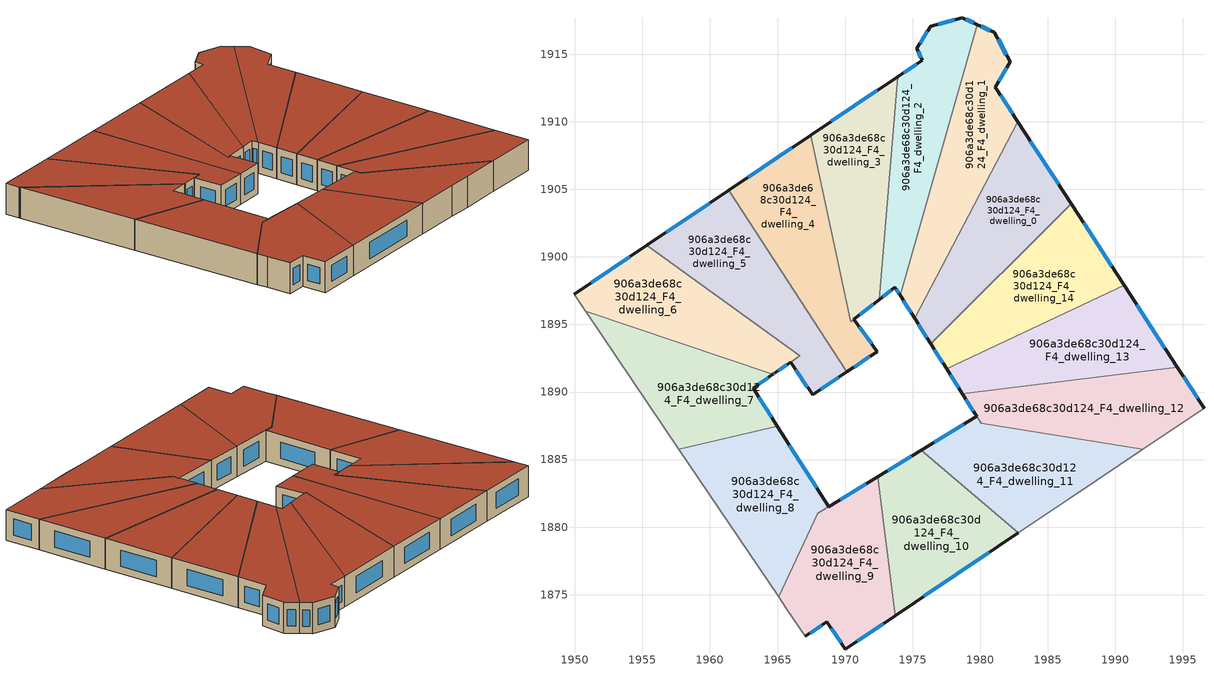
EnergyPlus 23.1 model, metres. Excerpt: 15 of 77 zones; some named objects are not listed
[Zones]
906a3de68c30d124_F4_dwelling_0
 floor to 906a3de68c30d124_F3_dwelling_0 (EU_floor_Construction): 1982.79,1910 1986.73,1903.94 1976.34,1893.58 1975.14,1895.46 z12
 wall outside (EU_wall_Construction): 1975.14,1895.46 1976.34,1893.58 / 1986.73,1903.94 1982.79,1910 z12:15
 wall to 906a3de68c30d124_F4_dwelling_1 (EU_wall_Construction): 1982.79,1910 1975.14,1895.46 z12:15
 wall to 906a3de68c30d124_F4_dwelling_14 (EU_wall_Construction): 1976.34,1893.58 1986.73,1903.94 z12:15
 window (EU_Window_Construction): 1975.42,1895.02 1976.05,1894.03 / 1985.8,1905.36 1983.71,1908.58 z12.7:14.3
 roof outside (EU_roof_Construction): 1986.73,1903.94 1982.79,1910 1975.14,1895.46 1976.34,1893.58 z15
906a3de68c30d124_F4_dwelling_1
 floor to 906a3de68c30d124_F3_dwelling_1 (EU_floor_Construction): 1981.05,1916.61 1982.22,1914.45 1981.13,1912.55 1982.79,1910 1975.14,1895.46 1974.07,1897.15 1979.77,1917.2 z12
 wall outside (EU_wall_Construction): 1982.79,1910 1981.13,1912.55 1982.22,1914.45 1981.05,1916.61 1979.77,1917.2 / 1974.07,1897.15 1975.14,1895.46 z12:15
 wall to 906a3de68c30d124_F4_dwelling_2 (EU_wall_Construction): 1979.77,1917.2 1974.07,1897.15 z12:15
 window (EU_Window_Construction): 1981.38,1913 1981.97,1914 / 1982.4,1910.6 1981.52,1911.95 / 1974.32,1896.76 1974.89,1895.86 / 1980.75,1916.75 1980.07,1917.06 / 1981.95,1914.96 1981.33,1916.1 z12.7:14.3
 roof outside (EU_roof_Construction): 1975.14,1895.46 1982.79,1910 1981.13,1912.55 1982.22,1914.45 1981.05,1916.61 1979.77,1917.2 1974.07,1897.15 z15
906a3de68c30d124_F4_dwelling_10
 floor to 906a3de68c30d124_F3_dwelling_10 (EU_floor_Construction): 1982.82,1879.57 1973.7,1873.44 1972.41,1883.72 1975.65,1885.69 z12
 wall outside (EU_wall_Construction): 1975.65,1885.69 1972.41,1883.72 / 1973.7,1873.44 1982.82,1879.57 z12:15
 wall to 906a3de68c30d124_F4_dwelling_11 (EU_wall_Construction): 1982.82,1879.57 1975.65,1885.69 z12:15
 wall to 906a3de68c30d124_F4_dwelling_9 (EU_wall_Construction): 1972.42,1883.71 1973.7,1873.44 z12:15
 window (EU_Window_Construction): 1974.89,1885.23 1973.17,1884.18 / 1975.84,1874.88 1980.67,1878.13 z12.7:14.3
 roof outside (EU_roof_Construction): 1982.82,1879.57 1975.65,1885.69 1972.41,1883.72 1973.7,1873.44 z15
906a3de68c30d124_F4_dwelling_11
 floor to 906a3de68c30d124_F3_dwelling_11 (EU_floor_Construction): 1992.02,1885.75 1988.64,1883.48 1986.6,1882.11 1982.82,1879.57 1975.65,1885.69 1979.76,1888.2 1980.09,1887.67 z12
 wall outside (EU_wall_Construction): 1979.76,1888.2 1975.65,1885.69 z12:15
 wall adiabatic (EU_wall_Construction): 1982.82,1879.57 1986.6,1882.11 1988.64,1883.48 1992.02,1885.75 z12:15
 wall to 906a3de68c30d124_F4_dwelling_12 (EU_wall_Construction): 1992.02,1885.75 1980.09,1887.67 1979.76,1888.2 z12:15
 window (EU_Window_Construction): 1978.79,1887.61 1976.61,1886.28 z12.7:14.3
 roof outside (EU_roof_Construction): 1988.64,1883.48 1992.02,1885.75 1980.09,1887.67 1979.76,1888.2 1975.65,1885.69 1982.82,1879.57 1986.6,1882.11 z15
906a3de68c30d124_F4_dwelling_12
 floor to 906a3de68c30d124_F3_dwelling_12 (EU_floor_Construction): 1994.6,1891.84 1996.57,1888.82 1992.02,1885.75 1980.09,1887.67 1978.69,1889.87 z12
 wall outside (EU_wall_Construction): 1996.57,1888.82 1994.6,1891.84 / 1978.69,1889.87 1979.75,1888.2 z12:15
 wall to 906a3de68c30d124_F4_dwelling_13 (EU_wall_Construction): 1994.6,1891.84 1978.69,1889.87 z12:15
 wall adiabatic (EU_wall_Construction): 1992.02,1885.75 1996.57,1888.82 z12:15
 window (EU_Window_Construction): 1996.11,1889.53 1995.06,1891.13 / 1978.94,1889.48 1979.51,1888.59 z12.7:14.3
 roof outside (EU_roof_Construction): 1996.57,1888.82 1994.6,1891.84 1978.69,1889.87 1980.09,1887.67 1992.02,1885.75 z15
906a3de68c30d124_F4_dwelling_13
 floor to 906a3de68c30d124_F3_dwelling_13 (EU_floor_Construction): 1990.67,1897.89 1994.6,1891.84 1978.69,1889.87 1977.52,1891.72 z12
 wall outside (EU_wall_Construction): 1977.52,1891.72 1978.69,1889.87 / 1994.6,1891.84 1990.67,1897.89 z12:15
 wall to 906a3de68c30d124_F4_dwelling_14 (EU_wall_Construction): 1990.67,1897.89 1977.52,1891.72 z12:15
 window (EU_Window_Construction): 1977.79,1891.29 1978.42,1890.31 / 1993.68,1893.26 1991.59,1896.47 z12.7:14.3
 roof outside (EU_roof_Construction): 1994.6,1891.84 1990.67,1897.89 1977.52,1891.72 1978.69,1889.87 z15
906a3de68c30d124_F4_dwelling_14
 floor to 906a3de68c30d124_F3_dwelling_14 (EU_floor_Construction): 1986.73,1903.94 1990.67,1897.89 1977.52,1891.72 1976.34,1893.58 z12
 wall outside (EU_wall_Construction): 1976.34,1893.58 1977.52,1891.72 / 1990.67,1897.89 1986.73,1903.94 z12:15
 window (EU_Window_Construction): 1976.61,1893.15 1977.24,1892.16 / 1989.74,1899.31 1987.65,1902.52 z12.7:14.3
 roof outside (EU_roof_Construction): 1990.67,1897.89 1986.73,1903.94 1976.34,1893.58 1977.52,1891.72 z15
906a3de68c30d124_F4_dwelling_2
 floor to 906a3de68c30d124_F3_dwelling_2 (EU_floor_Construction): 1979.77,1917.2 1974.07,1897.15 1973.68,1897.76 1972.51,1896.84 1973.9,1913.34 1975.71,1914.55 1975.31,1915.43 1976.33,1917.08 1978.69,1917.69 z12
 wall outside (EU_wall_Construction): 1979.77,1917.2 1978.69,1917.69 1976.33,1917.08 1975.31,1915.43 1975.71,1914.55 1973.9,1913.34 / 1972.51,1896.84 1973.68,1897.76 1974.07,1897.15 z12:15
 wall to 906a3de68c30d124_F4_dwelling_3 (EU_wall_Construction): 1973.9,1913.34 1972.51,1896.84 z12:15
 window (EU_Window_Construction): 1975.41,1915.23 1975.62,1914.76 / 1976.09,1916.7 1975.55,1915.82 / 1978.13,1917.55 1976.88,1917.23 / 1979.52,1917.31 1978.94,1917.58 / 1973.78,1897.62 1973.98,1897.29 / 1972.79,1897.05 1973.41,1897.54 / 1975.29,1914.27 1974.33,1913.62 z12.7:14.3
 roof outside (EU_roof_Construction): 1974.07,1897.15 1979.77,1917.2 1978.69,1917.69 1976.33,1917.08 1975.31,1915.43 1975.71,1914.55 1973.9,1913.34 1972.51,1896.84 1973.68,1897.76 z15
906a3de68c30d124_F4_dwelling_3
 floor to 906a3de68c30d124_F3_dwelling_3 (EU_floor_Construction): 1973.9,1913.34 1972.51,1896.84 1970.64,1895.38 1970.43,1895.21 1967.47,1909.02 z12
 wall outside (EU_wall_Construction): 1973.9,1913.34 1967.47,1909.02 / 1970.64,1895.38 1972.51,1896.84 z12:15
 wall to 906a3de68c30d124_F4_dwelling_4 (EU_wall_Construction): 1967.47,1909.02 1970.43,1895.21 1970.64,1895.38 z12:15
 window (EU_Window_Construction): 1972.39,1912.32 1968.98,1910.03 / 1971.08,1895.72 1972.07,1896.5 z12.7:14.3
 roof outside (EU_roof_Construction): 1972.51,1896.84 1973.9,1913.34 1967.47,1909.02 1970.43,1895.21 1970.64,1895.38 z15
906a3de68c30d124_F4_dwelling_4
 floor to 906a3de68c30d124_F3_dwelling_4 (EU_floor_Construction): 1967.47,1909.02 1970.43,1895.21 1970.64,1895.38 1972.37,1893 1970.14,1891.5 1961.4,1904.94 z12
 wall outside (EU_wall_Construction): 1970.14,1891.5 1972.37,1893 1970.64,1895.38 / 1967.47,1909.02 1961.4,1904.94 z12:15
 wall to 906a3de68c30d124_F4_dwelling_5 (EU_wall_Construction): 1961.4,1904.94 1970.14,1891.5 z12:15
 window (EU_Window_Construction): 1970.66,1891.85 1971.85,1892.65 / 1966.05,1908.06 1962.83,1905.9 / 1971.96,1893.56 1971.05,1894.82 z12.7:14.3
 roof outside (EU_roof_Construction): 1972.37,1893 1970.64,1895.38 1970.43,1895.21 1967.47,1909.02 1961.4,1904.94 1970.14,1891.5 z15
906a3de68c30d124_F4_dwelling_5
 floor to 906a3de68c30d124_F3_dwelling_5 (EU_floor_Construction): 1961.4,1904.94 1970.14,1891.5 1967.59,1889.79 1965.97,1892.22 1966.66,1892.7 1955.33,1900.87 z12
 wall outside (EU_wall_Construction): 1965.97,1892.22 1967.59,1889.79 1970.14,1891.5 / 1961.4,1904.94 1955.33,1900.87 z12:15
 wall to 906a3de68c30d124_F4_dwelling_6 (EU_wall_Construction): 1955.33,1900.87 1966.66,1892.7 1965.98,1892.22 z12:15
 window (EU_Window_Construction): 1966.36,1891.65 1967.21,1890.36 / 1959.98,1903.99 1956.76,1901.83 / 1968.19,1890.19 1969.54,1891.1 z12.7:14.3
 roof outside (EU_roof_Construction): 1970.14,1891.5 1961.4,1904.94 1955.33,1900.87 1966.66,1892.7 1965.97,1892.22 1967.59,1889.79 z15
906a3de68c30d124_F4_dwelling_6
 floor to 906a3de68c30d124_F3_dwelling_6 (EU_floor_Construction): 1966.66,1892.7 1965.97,1892.22 1964.76,1891.38 1964.71,1891.34 1964.65,1891.3 1950.8,1895.97 1950.75,1896.04 1950.7,1896.11 1949.94,1897.25 1955.33,1900.87 z12
 wall outside (EU_wall_Construction): 1955.33,1900.87 1949.94,1897.25 / 1964.65,1891.3 1964.71,1891.34 1964.76,1891.38 1965.97,1892.22 z12:15
 wall adiabatic (EU_wall_Construction): 1949.94,1897.25 1950.7,1896.11 1950.75,1896.04 1950.8,1895.97 z12:15
 wall to 906a3de68c30d124_F4_dwelling_7 (EU_wall_Construction): 1950.8,1895.97 1964.65,1891.3 z12:15
 window (EU_Window_Construction): 1954.07,1900.02 1951.2,1898.1 / 1965.04,1891.57 1965.69,1892.02 / 1964.72,1891.35 1964.75,1891.37 / 1964.67,1891.31 1964.69,1891.33 z12.7:14.3
 roof outside (EU_roof_Construction): 1965.97,1892.22 1966.66,1892.7 1955.33,1900.87 1949.94,1897.25 1950.7,1896.11 1950.75,1896.04 1950.8,1895.97 1964.65,1891.3 1964.71,1891.34 1964.76,1891.38 z15
906a3de68c30d124_F4_dwelling_7
 floor to 906a3de68c30d124_F3_dwelling_7 (EU_floor_Construction): 1964.65,1891.3 1963.19,1890.29 1964.99,1887.46 1957.69,1885.78 1950.8,1895.97 z12
 wall outside (EU_wall_Construction): 1964.99,1887.46 1963.19,1890.29 1964.65,1891.3 z12:15
 wall adiabatic (EU_wall_Construction): 1950.8,1895.97 1957.69,1885.78 z12:15
 wall to 906a3de68c30d124_F4_dwelling_8 (EU_wall_Construction): 1957.69,1885.78 1964.99,1887.46 z12:15
 window (EU_Window_Construction): 1963.54,1890.53 1964.31,1891.07 / 1964.57,1888.12 1963.61,1889.62 z12.7:14.3
 roof outside (EU_roof_Construction): 1964.99,1887.46 1963.19,1890.29 1964.65,1891.3 1950.8,1895.97 1957.69,1885.78 z15
906a3de68c30d124_F4_dwelling_8
 floor to 906a3de68c30d124_F3_dwelling_8 (EU_floor_Construction): 1972.42,1883.71 1967.98,1881.01 1965.07,1874.84 1957.69,1885.78 1964.99,1887.46 1968.78,1881.5 z12
 wall outside (EU_wall_Construction): 1972.41,1883.72 1968.78,1881.5 1964.99,1887.46 z12:15
 wall adiabatic (EU_wall_Construction): 1957.69,1885.78 1965.07,1874.84 z12:15
 wall to 906a3de68c30d124_F4_dwelling_9 (EU_wall_Construction): 1967.99,1881.01 1972.42,1883.71 / 1965.07,1874.84 1967.98,1881.01 z12:15
 window (EU_Window_Construction): 1971.56,1883.2 1969.63,1882.02 / 1967.89,1882.9 1965.88,1886.06 z12.7:14.3
 roof outside (EU_roof_Construction): 1965.07,1874.84 1967.98,1881.01 1972.42,1883.71 1968.78,1881.5 1964.99,1887.46 1957.69,1885.78 z15
906a3de68c30d124_F4_dwelling_9
 floor to 906a3de68c30d124_F3_dwelling_9 (EU_floor_Construction): 1972.42,1883.71 1973.7,1873.44 1970.02,1870.97 1968.66,1872.99 1967.06,1871.91 1965.7,1873.92 1965.07,1874.84 1967.99,1881.01 z12
 wall outside (EU_wall_Construction): 1967.06,1871.91 1968.66,1872.99 1970.02,1870.97 1973.7,1873.44 z12:15
 wall adiabatic (EU_wall_Construction): 1965.07,1874.84 1965.7,1873.92 1967.06,1871.91 z12:15
 window (EU_Window_Construction): 1970.89,1871.55 1972.84,1872.86 / 1968.98,1872.51 1969.7,1871.44 / 1967.44,1872.16 1968.29,1872.73 z12.7:14.3
 roof outside (EU_roof_Construction): 1973.7,1873.44 1972.42,1883.71 1967.99,1881.01 1965.07,1874.84 1965.7,1873.92 1967.06,1871.91 1968.66,1872.99 1970.02,1870.97 z15
[Building]
EU S2 Campaign: North Axis=0; Terrain=City; Solar Distribution=FullExterior
[Site:Location]
Budapest.Ferenc.Liszt.Intl.AP: Latitude=47.437; Longitude=19.256; Time Zone=1; Elevation=185
[SizingPeriod:WeatherFileDays]
AnnualSizingPeriod: Begin Month=1; Begin Day of Month=1; End Month=12; End Day of Month=31; Day of Week for Start Day=Monday; Use Weather File Daylight Saving Period=No; Use Weather File Rain and Snow Indicators=No
[MATERIAL]
EU_InternalMass_Material: Roughness=MediumRough; Thickness=0.1; Conductivity=1; Density=1800; Specific Heat=900; Thermal Absorptance=0.9; Solar Absorptance=0.7; Visible Absorptance=0.7
[MATERIAL:NOMASS] Roughness=MediumRough; Thermal Absorptance=0.9; Solar Absorptance=0.7; Visible Absorptance=0.7
Name | Thermal Resistance
EU_wall_NoMass | 0.832559
EU_roof_NoMass | 1.39638
EU_floor_NoMass | 0.872794
[WINDOWMATERIAL:SIMPLEGLAZINGSYSTEM]
EU_Window_SimpleGlazing: UFactor=2.79869; Solar Heat Gain Coefficient=0.75; Visible Transmittance=0.75
[CONSTRUCTION]
EU_wall_Construction: EU_wall_NoMass
EU_roof_Construction: EU_roof_NoMass
EU_floor_Construction: EU_floor_NoMass
EU_Window_Construction: EU_Window_SimpleGlazing
EU_InternalMass_Construction: EU_InternalMass_Material
[ZONE] Type=1; Multiplier=1; Ceiling Height=autocalculate; Floor Area=autocalculate; Part of Total Floor Area=Yes
Name | Volume
906a3de68c30d124_F4_dwelling_0 | 203.259
906a3de68c30d124_F4_dwelling_1 | 203.238
906a3de68c30d124_F4_dwelling_10 | 203.232
906a3de68c30d124_F4_dwelling_11 | 203.94
906a3de68c30d124_F4_dwelling_12 | 202.554
906a3de68c30d124_F4_dwelling_13 | 203.258
906a3de68c30d124_F4_dwelling_14 | 203.253
906a3de68c30d124_F4_dwelling_2 | 198.078
906a3de68c30d124_F4_dwelling_3 | 200.462
906a3de68c30d124_F4_dwelling_4 | 211.199
906a3de68c30d124_F4_dwelling_5 | 215.343
906a3de68c30d124_F4_dwelling_6 | 196.663
906a3de68c30d124_F4_dwelling_7 | 197.717
906a3de68c30d124_F4_dwelling_8 | 204.172
906a3de68c30d124_F4_dwelling_9 | 202.273
[INTERNALMASS] Construction=EU_InternalMass_Construction
Name | Zone or ZoneList | Surface Area
906a3de68c30d124_F4_dwelling_0_EU_InternalMass | 906a3de68c30d124_F4_dwelling_0 | 67.7528
906a3de68c30d124_F4_dwelling_1_EU_InternalMass | 906a3de68c30d124_F4_dwelling_1 | 67.7459
906a3de68c30d124_F4_dwelling_2_EU_InternalMass | 906a3de68c30d124_F4_dwelling_2 | 66.0201
906a3de68c30d124_F4_dwelling_3_EU_InternalMass | 906a3de68c30d124_F4_dwelling_3 | 66.834
906a3de68c30d124_F4_dwelling_4_EU_InternalMass | 906a3de68c30d124_F4_dwelling_4 | 70.3995
906a3de68c30d124_F4_dwelling_5_EU_InternalMass | 906a3de68c30d124_F4_dwelling_5 | 71.7809
906a3de68c30d124_F4_dwelling_6_EU_InternalMass | 906a3de68c30d124_F4_dwelling_6 | 65.5503
906a3de68c30d124_F4_dwelling_7_EU_InternalMass | 906a3de68c30d124_F4_dwelling_7 | 65.9079
906a3de68c30d124_F4_dwelling_8_EU_InternalMass | 906a3de68c30d124_F4_dwelling_8 | 68.0659
906a3de68c30d124_F4_dwelling_9_EU_InternalMass | 906a3de68c30d124_F4_dwelling_9 | 67.4382
906a3de68c30d124_F4_dwelling_10_EU_InternalMass | 906a3de68c30d124_F4_dwelling_10 | 67.7439
906a3de68c30d124_F4_dwelling_11_EU_InternalMass | 906a3de68c30d124_F4_dwelling_11 | 67.9799
906a3de68c30d124_F4_dwelling_12_EU_InternalMass | 906a3de68c30d124_F4_dwelling_12 | 67.5192
906a3de68c30d124_F4_dwelling_13_EU_InternalMass | 906a3de68c30d124_F4_dwelling_13 | 67.7525
906a3de68c30d124_F4_dwelling_14_EU_InternalMass | 906a3de68c30d124_F4_dwelling_14 | 67.7511
[OTHEREQUIPMENT] Fuel Type=Electricity; Design Level Calculation Method=Watts/Area; Power per Zone Floor Area=1; Fraction Latent=0; Fraction Radiant=0; Fraction Lost=0; Carbon Dioxide Generation Rate=0; EndUse Subcategory=EU_Step8_InternalGains
Name | Zone or ZoneList or Space or SpaceList | Schedule
EU_Step8_InternalGain_906a3de68c30d124_F4_dwelling_0_f000 | 906a3de68c30d124_F4_dwelling_0 | EU_Step8_GainSchedule_906a3de68c30d124_F4_dwelling_0_f000
EU_Step8_InternalGain_906a3de68c30d124_F4_dwelling_1_f000 | 906a3de68c30d124_F4_dwelling_1 | EU_Step8_GainSchedule_906a3de68c30d124_F4_dwelling_1_f000
EU_Step8_InternalGain_906a3de68c30d124_F4_dwelling_2_f000 | 906a3de68c30d124_F4_dwelling_2 | EU_Step8_GainSchedule_906a3de68c30d124_F4_dwelling_2_f000
EU_Step8_InternalGain_906a3de68c30d124_F4_dwelling_3_f000 | 906a3de68c30d124_F4_dwelling_3 | EU_Step8_GainSchedule_906a3de68c30d124_F4_dwelling_3_f000
EU_Step8_InternalGain_906a3de68c30d124_F4_dwelling_4_f000 | 906a3de68c30d124_F4_dwelling_4 | EU_Step8_GainSchedule_906a3de68c30d124_F4_dwelling_4_f000
EU_Step8_InternalGain_906a3de68c30d124_F4_dwelling_5_f000 | 906a3de68c30d124_F4_dwelling_5 | EU_Step8_GainSchedule_906a3de68c30d124_F4_dwelling_5_f000
EU_Step8_InternalGain_906a3de68c30d124_F4_dwelling_6_f000 | 906a3de68c30d124_F4_dwelling_6 | EU_Step8_GainSchedule_906a3de68c30d124_F4_dwelling_6_f000
EU_Step8_InternalGain_906a3de68c30d124_F4_dwelling_7_f000 | 906a3de68c30d124_F4_dwelling_7 | EU_Step8_GainSchedule_906a3de68c30d124_F4_dwelling_7_f000
EU_Step8_InternalGain_906a3de68c30d124_F4_dwelling_8_f000 | 906a3de68c30d124_F4_dwelling_8 | EU_Step8_GainSchedule_906a3de68c30d124_F4_dwelling_8_f000
EU_Step8_InternalGain_906a3de68c30d124_F4_dwelling_9_f000 | 906a3de68c30d124_F4_dwelling_9 | EU_Step8_GainSchedule_906a3de68c30d124_F4_dwelling_9_f000
EU_Step8_InternalGain_906a3de68c30d124_F4_dwelling_10_f000 | 906a3de68c30d124_F4_dwelling_10 | EU_Step8_GainSchedule_906a3de68c30d124_F4_dwelling_10_f000
EU_Step8_InternalGain_906a3de68c30d124_F4_dwelling_11_f000 | 906a3de68c30d124_F4_dwelling_11 | EU_Step8_GainSchedule_906a3de68c30d124_F4_dwelling_11_f000
EU_Step8_InternalGain_906a3de68c30d124_F4_dwelling_12_f000 | 906a3de68c30d124_F4_dwelling_12 | EU_Step8_GainSchedule_906a3de68c30d124_F4_dwelling_12_f000
EU_Step8_InternalGain_906a3de68c30d124_F4_dwelling_13_f000 | 906a3de68c30d124_F4_dwelling_13 | EU_Step8_GainSchedule_906a3de68c30d124_F4_dwelling_13_f000
EU_Step8_InternalGain_906a3de68c30d124_F4_dwelling_14_f000 | 906a3de68c30d124_F4_dwelling_14 | EU_Step8_GainSchedule_906a3de68c30d124_F4_dwelling_14_f000
[ZONEVENTILATION:DESIGNFLOWRATE] Schedule=EU_AlwaysOn; Design Flow Rate Calculation Method=AirChanges/Hour; Air Changes per Hour=0.475469; Ventilation Type=Natural; Fan Pressure Rise=0; Fan Total Efficiency=1; Constant Term Coefficient=1; Temperature Term Coefficient=0; Velocity Term Coefficient=0; Velocity Squared Term Coefficient=0; Minimum Indoor Temperature=-100; Maximum Indoor Temperature=100; Delta Temperature=-100; Minimum Outdoor Temperature=-100; Maximum Outdoor Temperature=100; Maximum Wind Speed=40
Name | Zone or ZoneList or Space or SpaceList
EU_ConstantAir_906a3de68c30d124_F4_dwelling_0 | 906a3de68c30d124_F4_dwelling_0
EU_ConstantAir_906a3de68c30d124_F4_dwelling_1 | 906a3de68c30d124_F4_dwelling_1
EU_ConstantAir_906a3de68c30d124_F4_dwelling_2 | 906a3de68c30d124_F4_dwelling_2
EU_ConstantAir_906a3de68c30d124_F4_dwelling_3 | 906a3de68c30d124_F4_dwelling_3
EU_ConstantAir_906a3de68c30d124_F4_dwelling_4 | 906a3de68c30d124_F4_dwelling_4
EU_ConstantAir_906a3de68c30d124_F4_dwelling_5 | 906a3de68c30d124_F4_dwelling_5
EU_ConstantAir_906a3de68c30d124_F4_dwelling_6 | 906a3de68c30d124_F4_dwelling_6
EU_ConstantAir_906a3de68c30d124_F4_dwelling_7 | 906a3de68c30d124_F4_dwelling_7
EU_ConstantAir_906a3de68c30d124_F4_dwelling_8 | 906a3de68c30d124_F4_dwelling_8
EU_ConstantAir_906a3de68c30d124_F4_dwelling_9 | 906a3de68c30d124_F4_dwelling_9
EU_ConstantAir_906a3de68c30d124_F4_dwelling_10 | 906a3de68c30d124_F4_dwelling_10
EU_ConstantAir_906a3de68c30d124_F4_dwelling_11 | 906a3de68c30d124_F4_dwelling_11
EU_ConstantAir_906a3de68c30d124_F4_dwelling_12 | 906a3de68c30d124_F4_dwelling_12
EU_ConstantAir_906a3de68c30d124_F4_dwelling_13 | 906a3de68c30d124_F4_dwelling_13
EU_ConstantAir_906a3de68c30d124_F4_dwelling_14 | 906a3de68c30d124_F4_dwelling_14
[HVACTEMPLATE:ZONE:IDEALLOADSAIRSYSTEM] System Availability Schedule=EU_AlwaysOn; Maximum Heating Supply Air Temperature=50; Minimum Cooling Supply Air Temperature=13; Maximum Heating Supply Air Humidity Ratio=0.0156; Minimum Cooling Supply Air Humidity Ratio=0.0077; Heating Limit=NoLimit; Cooling Limit=NoLimit; Heating Availability Schedule=EU_AlwaysOn; Cooling Availability Schedule=EU_CoolingOff; Dehumidification Control Type=ConstantSensibleHeatRatio; Cooling Sensible Heat Ratio=0.7; Dehumidification Setpoint=60; Humidification Control Type=None; Humidification Setpoint=30; Outdoor Air Method=None; Outdoor Air Flow Rate per Person=0.00944; Outdoor Air Flow Rate per Zone Floor Area=0; Outdoor Air Flow Rate per Zone=0; Demand Controlled Ventilation Type=None; Outdoor Air Economizer Type=NoEconomizer; Heat Recovery Type=None; Sensible Heat Recovery Effectiveness=0.7; Latent Heat Recovery Effectiveness=0.65
Name | Template Thermostat
906a3de68c30d124_F4_dwelling_0 | EU_HeatOnly_906a3de68c30d124_F4_dwelling_0
906a3de68c30d124_F4_dwelling_1 | EU_HeatOnly_906a3de68c30d124_F4_dwelling_1
906a3de68c30d124_F4_dwelling_2 | EU_HeatOnly_906a3de68c30d124_F4_dwelling_2
906a3de68c30d124_F4_dwelling_3 | EU_HeatOnly_906a3de68c30d124_F4_dwelling_3
906a3de68c30d124_F4_dwelling_4 | EU_HeatOnly_906a3de68c30d124_F4_dwelling_4
906a3de68c30d124_F4_dwelling_5 | EU_HeatOnly_906a3de68c30d124_F4_dwelling_5
906a3de68c30d124_F4_dwelling_6 | EU_HeatOnly_906a3de68c30d124_F4_dwelling_6
906a3de68c30d124_F4_dwelling_7 | EU_HeatOnly_906a3de68c30d124_F4_dwelling_7
906a3de68c30d124_F4_dwelling_8 | EU_HeatOnly_906a3de68c30d124_F4_dwelling_8
906a3de68c30d124_F4_dwelling_9 | EU_HeatOnly_906a3de68c30d124_F4_dwelling_9
906a3de68c30d124_F4_dwelling_10 | EU_HeatOnly_906a3de68c30d124_F4_dwelling_10
906a3de68c30d124_F4_dwelling_11 | EU_HeatOnly_906a3de68c30d124_F4_dwelling_11
906a3de68c30d124_F4_dwelling_12 | EU_HeatOnly_906a3de68c30d124_F4_dwelling_12
906a3de68c30d124_F4_dwelling_13 | EU_HeatOnly_906a3de68c30d124_F4_dwelling_13
906a3de68c30d124_F4_dwelling_14 | EU_HeatOnly_906a3de68c30d124_F4_dwelling_14
[SIZING:ZONE] Zone Cooling Design Supply Air Temperature Input Method=SupplyAirTemperature; Zone Cooling Design Supply Air Temperature=13; Zone Heating Design Supply Air Temperature Input Method=SupplyAirTemperature; Zone Heating Design Supply Air Temperature=50; Zone Cooling Design Supply Air Humidity Ratio=0.008; Zone Heating Design Supply Air Humidity Ratio=0.008; Cooling Design Air Flow Method=DesignDay; Cooling Design Air Flow Rate=0; Cooling Minimum Air Flow per Zone Floor Area=0.000762; Cooling Minimum Air Flow=0; Cooling Minimum Air Flow Fraction=0.2; Heating Design Air Flow Method=DesignDay; Heating Design Air Flow Rate=0; Heating Maximum Air Flow per Zone Floor Area=0.002032; Heating Maximum Air Flow=0.141576; Heating Maximum Air Flow Fraction=0.3; Account for Dedicated Outdoor Air System=No; Dedicated Outdoor Air System Control Strategy=NeutralSupplyAir; Dedicated Outdoor Air Low Setpoint Temperature for Design=autosize; Dedicated Outdoor Air High Setpoint Temperature for Design=autosize; Zone Load Sizing Method=Sensible Load Only No Latent Load; Zone Latent Cooling Design Supply Air Humidity Ratio Input Method=HumidityRatioDifference; Zone Cooling Design Supply Air Humidity Ratio Difference=0.005; Zone Latent Heating Design Supply Air Humidity Ratio Input Method=HumidityRatioDifference; Zone Humidification Design Supply Air Humidity Ratio Difference=0.005
906a3de68c30d124_F4_dwelling_0; 906a3de68c30d124_F4_dwelling_1; 906a3de68c30d124_F4_dwelling_2; 906a3de68c30d124_F4_dwelling_3; 906a3de68c30d124_F4_dwelling_4; 906a3de68c30d124_F4_dwelling_5; 906a3de68c30d124_F4_dwelling_6; 906a3de68c30d124_F4_dwelling_7; 906a3de68c30d124_F4_dwelling_8; 906a3de68c30d124_F4_dwelling_9; 906a3de68c30d124_F4_dwelling_10; 906a3de68c30d124_F4_dwelling_11; 906a3de68c30d124_F4_dwelling_12; 906a3de68c30d124_F4_dwelling_13; 906a3de68c30d124_F4_dwelling_14
[SCHEDULE:CONSTANT]
Name | Hourly Value
EU_AlwaysOn | 1
EU_CoolingOff | 0
[SCHEDULE:FILE] Column Number=1; Rows to Skip at Top=0; Number of Hours of Data=8760; Column Separator=Comma; Interpolate to Timestep=No; Minutes per Item=60; Adjust Schedule for Daylight Savings=Yes
Name | File
EU_Step8_GainSchedule_906a3de68c30d124_F4_dwelling_0_f000 | ../../schedules/906a3de68c30d124/906a3de68c30d124_F4_dwelling_0_f000_gain.csv
EU_Step8_GainSchedule_906a3de68c30d124_F4_dwelling_1_f000 | ../../schedules/906a3de68c30d124/906a3de68c30d124_F4_dwelling_1_f000_gain.csv
EU_Step8_GainSchedule_906a3de68c30d124_F4_dwelling_2_f000 | ../../schedules/906a3de68c30d124/906a3de68c30d124_F4_dwelling_2_f000_gain.csv
EU_Step8_GainSchedule_906a3de68c30d124_F4_dwelling_3_f000 | ../../schedules/906a3de68c30d124/906a3de68c30d124_F4_dwelling_3_f000_gain.csv
EU_Step8_GainSchedule_906a3de68c30d124_F4_dwelling_4_f000 | ../../schedules/906a3de68c30d124/906a3de68c30d124_F4_dwelling_4_f000_gain.csv
EU_Step8_GainSchedule_906a3de68c30d124_F4_dwelling_5_f000 | ../../schedules/906a3de68c30d124/906a3de68c30d124_F4_dwelling_5_f000_gain.csv
EU_Step8_GainSchedule_906a3de68c30d124_F4_dwelling_6_f000 | ../../schedules/906a3de68c30d124/906a3de68c30d124_F4_dwelling_6_f000_gain.csv
EU_Step8_GainSchedule_906a3de68c30d124_F4_dwelling_7_f000 | ../../schedules/906a3de68c30d124/906a3de68c30d124_F4_dwelling_7_f000_gain.csv
EU_Step8_GainSchedule_906a3de68c30d124_F4_dwelling_8_f000 | ../../schedules/906a3de68c30d124/906a3de68c30d124_F4_dwelling_8_f000_gain.csv
EU_Step8_GainSchedule_906a3de68c30d124_F4_dwelling_9_f000 | ../../schedules/906a3de68c30d124/906a3de68c30d124_F4_dwelling_9_f000_gain.csv
EU_Step8_GainSchedule_906a3de68c30d124_F4_dwelling_10_f000 | ../../schedules/906a3de68c30d124/906a3de68c30d124_F4_dwelling_10_f000_gain.csv
EU_Step8_GainSchedule_906a3de68c30d124_F4_dwelling_11_f000 | ../../schedules/906a3de68c30d124/906a3de68c30d124_F4_dwelling_11_f000_gain.csv
EU_Step8_GainSchedule_906a3de68c30d124_F4_dwelling_12_f000 | ../../schedules/906a3de68c30d124/906a3de68c30d124_F4_dwelling_12_f000_gain.csv
EU_Step8_GainSchedule_906a3de68c30d124_F4_dwelling_13_f000 | ../../schedules/906a3de68c30d124/906a3de68c30d124_F4_dwelling_13_f000_gain.csv
EU_Step8_GainSchedule_906a3de68c30d124_F4_dwelling_14_f000 | ../../schedules/906a3de68c30d124/906a3de68c30d124_F4_dwelling_14_f000_gain.csv
